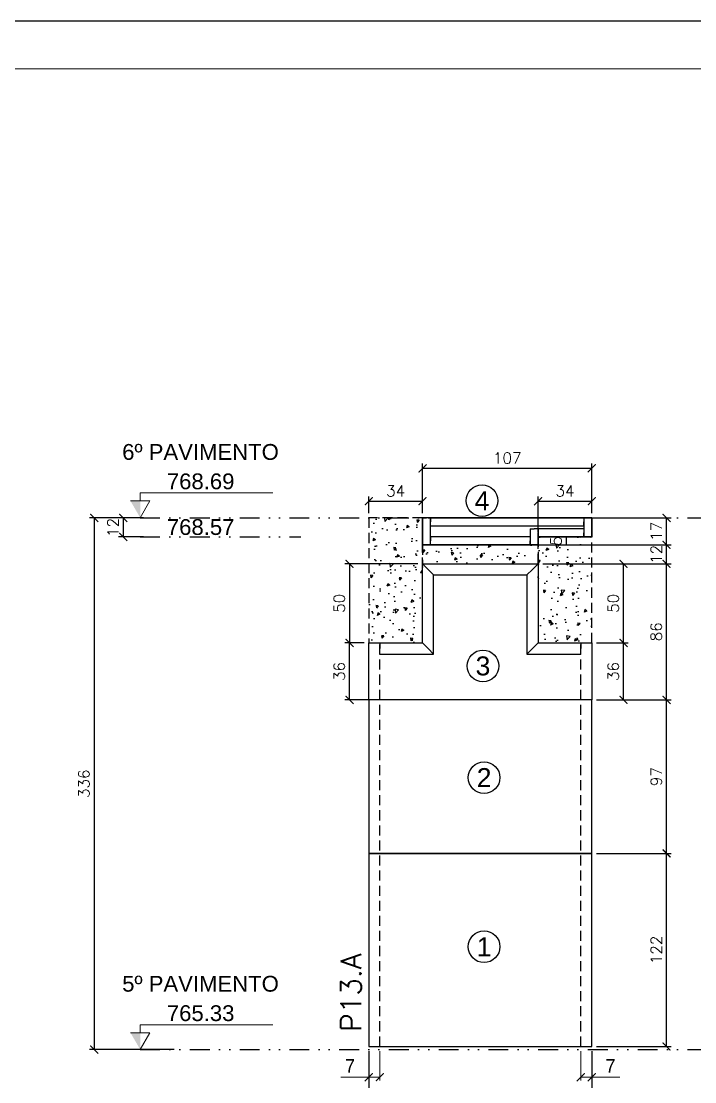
# Model space of a CAD drawing. Extents: x -23436 to 4767, y -4131 to 9755.
# Drawn here: x -18666 to -18240, y 3312 to 3982 of the extents above; entities that cross this region are included whole.
import ezdxf
from ezdxf.enums import TextEntityAlignment as Align

# ---------------------------------------------------------------- set-up
doc = ezdxf.new("R2010")
doc.units = 0
doc.header["$PDMODE"] = 2
doc.header["$PDSIZE"] = 10
doc.linetypes.add('DIVIDE2', pattern=[0.625, 0.25, -0.125, 0, -0.125, 0, -0.125])
doc.linetypes.add('HIDDEN', pattern=[9.525, 6.35, -3.175])
doc.layers.get('0').update_dxf_attribs({"lineweight": 13})
doc.layers.get('Defpoints').update_dxf_attribs({"lineweight": 13})
for name, color, linetype in [('Concreto', 250, 'HIDDEN'), ('Cota', 4, 'Continuous'), ('MB Logo', 254, 'Continuous'), ('Nível', 160, 'Continuous'), ('Painéis', 30, 'Continuous'), ('Romaneio', 10, 'Continuous'), ('Sarr 7x7', 104, 'Continuous'), ('Sarrafo de Pressão', 42, 'HIDDEN'), ('Texto Nível', 251, 'Continuous')]:
    doc.layers.add(name, color=color, linetype=linetype)
for name, color, linetype, lineweight in [('FOLHA MB', 7, 'Continuous', 13), ('Sarr 2.2x7', 40, 'Continuous', 9), ('Texto Seção', 7, 'Continuous', 15)]:
    doc.layers.add(name, color=color, linetype=linetype, lineweight=lineweight)
doc.layers.add('Laje_Perimetro', color=7, linetype='Continuous', plot=False)
doc.styles.add('ARIAL', font='arial.ttf', dxfattribs={"oblique": 15, "height": 25})
doc.styles.add('REGUA-120', font='ROMANS.shx', dxfattribs={"height": 15})
doc.styles.add('ROMANS', font='romans.shx')
doc.styles.add('ROMAS860', font='ROMAS860.SHX')
doc.dimstyles.new('cotas', dxfattribs={"dimtxt": 8.5, "dimasz": 5, "dimexe": 2, "dimexo": 3, "dimgap": 3, "dimtad": 1, "dimdec": 1, "dimzin": 9, "dimdsep": 46, "dimtxsty": 'ROMAS860', "dimblk": 'ARCHTICK', "dimcen": 0, "dimclrd": 4, "dimclre": 4, "dimclrt": 1, "dimadec": 0, "dimazin": 2, "dimtfac": 1, "dimtdec": 1, "dimtix": 1, "dimtmove": 0, "dimatfit": 2, "dimldrblk": 'OBLIQUE', "dimfxl": 0, "dimtolj": 1, "dimtzin": 0, "dimlwd": 13, "dimlwe": 13, "dimarcsym": 0})
doc.dimstyles.new('PAINEL', dxfattribs={"dimtxt": 7, "dimasz": 5, "dimexe": 3, "dimexo": 3, "dimgap": 3, "dimtad": 1, "dimdec": 1, "dimzin": 12, "dimdsep": 46, "dimtxsty": 'ROMANS', "dimblk": 'ARCHTICK', "dimcen": 0, "dimclrd": 4, "dimclre": 4, "dimclrt": 1, "dimadec": 1, "dimazin": 3, "dimtfac": 1, "dimtdec": 1, "dimtmove": 0, "dimatfit": 3, "dimldrblk": 'OBLIQUE', "dimfxl": 0, "dimtolj": 1, "dimtzin": 12, "dimarcsym": 0})
pattern_1 = [(230, (1585, -9e-13), (-18.218467, 1.593909), [1.905, -20.955]), (175, (1585, -9e-13), (3.524342, -19.105685), [1.524, -16.764058]), (280.45144, (1583.482, 0.133), (-14.694125, -17.511775), [1.619001, -17.809024]), (226.1842, (1585, -5.08), (-27.107904, 4.204233), [2.8575, -31.4325]), (276.63556, (1582.74, -4.73), (-23.740413, -24.742612), [2.428502, -26.71356]), (171.18415, (1585, -5.08), (-23.740413, -24.742612), [2.285997, -25.145973]), (201, (1582.46, -3.81), (-15.161439, 10.22652), [1.905, -20.955]), (146, (1582.46, -3.81), (-6.180203, -18.418797), [1.524, -16.764]), (251.451445, (1581.197, -2.958), (-21.341642, -8.192277), [1.619001, -17.808994]), (217.5, (1585, -9e-13), (-0.3088603, -8.4555039), [0, -16.5608, 0, -17.018, 0, -16.8275]), (187.5, (1585, -9e-13), (-6.6819663, -10.0180575), [0, -9.7028, 0, -16.1798, 0, -6.4135]), (147.5, (1590.664, -9e-13), (-13.5590595, 0.5728744), [0, -6.35, 0, -19.812, 0, -26.289]), (137.5, (1593.204, -9e-13), (-14.812918, -2.542649), [0, -8.255, 0, -13.1572, 0, -18.669])]

# ---------------------------------------------------------------- blocks, each defined once
blk = doc.blocks.new('A$C169d8357')
at = {"layer": 'FOLHA MB', "color": 1}
for points in [[(0, 1199.94), (0, 149.94), (1485.02, 149.94), (1485.02, 1199.94)], [(70, 1169.94), (70, 179.94), (1455.02, 179.94), (1455.02, 1169.94)]]:
    blk.add_lwpolyline(points, close=True, dxfattribs=at)
blk = doc.blocks.new('_ArchTick')
at = {"color": 0, "linetype": 'ByBlock', "const_width": 0.15}
blk.add_lwpolyline([(-0.5, -0.5), (0.5, 0.5)], dxfattribs=at)
blk = doc.blocks.new('*D277')
at = {"layer": 'Cota', "color": 4, "lineweight": -2, "transparency": 16777216}
for p, q in [((-18593.35, 3668.37), (-18622.4, 3668.37)), ((-18619.4, 3668.37), (-18619.4, 3332.37)), ((-18568.86, 3332.37), (-18622.4, 3332.37))]:
    blk.add_line(p, q, dxfattribs=at)
at = {"layer": 'Defpoints', "color": 0, "transparency": 16777216}
for p in [(-18590.35, 3668.37), (-18619.4, 3332.37), (-18565.86, 3332.37)]:
    blk.add_point(p, dxfattribs=at)
at = {"layer": 'Cota', "color": 4, "lineweight": -2, "transparency": 16777216, "xscale": 5, "yscale": 5, "zscale": 5}
for p, rotation in [((-18619.4, 3668.37), 90), ((-18619.4, 3332.37), 270)]:
    blk.add_blockref('_ArchTick', p, dxfattribs=dict(at, rotation=rotation))
at = {"layer": 'Cota', "color": 1, "transparency": 16777216, "insert": (-18625.9, 3500.37), "char_height": 7, "attachment_point": 5, "rotation": 90, "style": 'ROMANS'}
blk.add_mtext('\\A1;336', dxfattribs=at)
blk = doc.blocks.new('_OBLIQUE')
at = {"color": 0, "linetype": 'ByBlock', "lineweight": -2}
for p, q in [((0, 0), (-1, 0)), ((-0.5, -0.5), (0.5, 0.5))]:
    blk.add_line(p, q, dxfattribs=at)
blk = doc.blocks.new('*D278')
at = {"layer": 'Cota', "color": 4, "lineweight": -2, "transparency": 16777216}
for p, q in [((-18588.35, 3668.37), (-18604.12, 3668.37)), ((-18601.12, 3668.37), (-18601.12, 3656.37)), ((-18588.35, 3656.37), (-18604.12, 3656.37))]:
    blk.add_line(p, q, dxfattribs=at)
at = {"layer": 'Defpoints', "color": 0, "transparency": 16777216}
for p in [(-18585.35, 3668.37), (-18601.12, 3656.37), (-18585.35, 3656.37)]:
    blk.add_point(p, dxfattribs=at)
at = {"layer": 'Cota', "color": 4, "lineweight": -2, "transparency": 16777216, "xscale": 5, "yscale": 5, "zscale": 5}
for p, rotation in [((-18601.12, 3668.37), 90), ((-18601.12, 3656.37), 270)]:
    blk.add_blockref('_ArchTick', p, dxfattribs=dict(at, rotation=rotation))
at = {"layer": 'Cota', "color": 1, "transparency": 16777216, "insert": (-18607.62, 3662.37), "char_height": 7, "attachment_point": 5, "rotation": 90, "style": 'ROMANS'}
blk.add_mtext('\\A1;12', dxfattribs=at)
blk = doc.blocks.new('*D279')
at = {"layer": 'Cota', "color": 4, "lineweight": -2, "transparency": 16777216}
for p, q in [((-18301.87, 3456.37), (-18254.63, 3456.37)), ((-18257.63, 3334.37), (-18257.63, 3456.37)), ((-18301.87, 3334.37), (-18254.63, 3334.37))]:
    blk.add_line(p, q, dxfattribs=at)
at = {"layer": 'Defpoints', "color": 0, "transparency": 16777216}
for p in [(-18304.87, 3456.37), (-18257.63, 3456.37), (-18304.87, 3334.37)]:
    blk.add_point(p, dxfattribs=at)
at = {"layer": 'Cota', "color": 4, "lineweight": -2, "transparency": 16777216, "xscale": 5, "yscale": 5, "zscale": 5}
for p, rotation in [((-18257.63, 3456.37), 90), ((-18257.63, 3334.37), 270)]:
    blk.add_blockref('_ArchTick', p, dxfattribs=dict(at, rotation=rotation))
at = {"layer": 'Cota', "color": 1, "transparency": 16777216, "insert": (-18264.13, 3395.37), "char_height": 7, "attachment_point": 5, "rotation": 90, "style": 'ROMANS'}
blk.add_mtext('\\A1;122', dxfattribs=at)
blk = doc.blocks.new('*D280')
at = {"layer": 'Cota', "color": 4, "lineweight": -2, "transparency": 16777216}
for p, q in [((-18301.87, 3553.37), (-18254.63, 3553.37)), ((-18257.63, 3456.37), (-18257.63, 3553.37)), ((-18301.87, 3456.37), (-18254.63, 3456.37))]:
    blk.add_line(p, q, dxfattribs=at)
at = {"layer": 'Defpoints', "color": 0, "transparency": 16777216}
for p in [(-18304.87, 3553.37), (-18257.63, 3553.37), (-18304.87, 3456.37)]:
    blk.add_point(p, dxfattribs=at)
at = {"layer": 'Cota', "color": 4, "lineweight": -2, "transparency": 16777216, "xscale": 5, "yscale": 5, "zscale": 5}
for p, rotation in [((-18257.63, 3553.37), 90), ((-18257.63, 3456.37), 270)]:
    blk.add_blockref('_ArchTick', p, dxfattribs=dict(at, rotation=rotation))
at = {"layer": 'Cota', "color": 1, "transparency": 16777216, "insert": (-18264.13, 3504.87), "char_height": 7, "attachment_point": 5, "rotation": 90, "style": 'ROMANS'}
blk.add_mtext('\\A1;97', dxfattribs=at)
blk = doc.blocks.new('*D281')
at = {"layer": 'Cota', "color": 4, "lineweight": 13, "transparency": 16777216}
for p, q in [((-18311.87, 3331.37), (-18311.87, 3312.89)), ((-18304.87, 3331.37), (-18304.87, 3312.89)), ((-18311.87, 3314.89), (-18304.87, 3314.89)), ((-18304.87, 3314.89), (-18287.21, 3314.89))]:
    blk.add_line(p, q, dxfattribs=at)
at = {"layer": 'Defpoints', "color": 0, "transparency": 16777216}
for p in [(-18311.87, 3334.37), (-18304.87, 3334.37), (-18304.87, 3314.89)]:
    blk.add_point(p, dxfattribs=at)
at = {"layer": 'Cota', "color": 4, "lineweight": 13, "transparency": 16777216, "xscale": 5, "yscale": 5, "zscale": 5, "rotation": 180}
blk.add_blockref('_ArchTick', (-18311.87, 3314.89), dxfattribs=at)
at = {"layer": 'Cota', "color": 4, "lineweight": 13, "transparency": 16777216, "xscale": 5, "yscale": 5, "zscale": 5}
blk.add_blockref('_ArchTick', (-18304.87, 3314.89), dxfattribs=at)
at = {"layer": 'Cota', "color": 1, "transparency": 16777216, "insert": (-18293.04, 3322.14), "char_height": 8.5, "attachment_point": 5, "style": 'ROMAS860'}
blk.add_mtext('\\A1;7', dxfattribs=at)
blk = doc.blocks.new('*D282')
at = {"layer": 'Cota', "color": 4, "lineweight": -2, "transparency": 16777216}
for p, q in [((-18445.87, 3331.37), (-18445.87, 3277.19)), ((-18304.87, 3331.37), (-18304.87, 3277.19)), ((-18445.87, 3280.19), (-18304.87, 3280.19))]:
    blk.add_line(p, q, dxfattribs=at)
at = {"layer": 'Defpoints', "color": 0, "transparency": 16777216}
for p in [(-18445.87, 3334.37), (-18304.87, 3334.37), (-18304.87, 3280.19)]:
    blk.add_point(p, dxfattribs=at)
at = {"layer": 'Cota', "color": 4, "lineweight": -2, "transparency": 16777216, "xscale": 5, "yscale": 5, "zscale": 5, "rotation": 180}
blk.add_blockref('_ArchTick', (-18445.87, 3280.19), dxfattribs=at)
at = {"layer": 'Cota', "color": 4, "lineweight": -2, "transparency": 16777216, "xscale": 5, "yscale": 5, "zscale": 5}
blk.add_blockref('_ArchTick', (-18304.87, 3280.19), dxfattribs=at)
at = {"layer": 'Cota', "color": 1, "transparency": 16777216, "insert": (-18375.37, 3286.69), "char_height": 7, "attachment_point": 5, "style": 'ROMANS'}
blk.add_mtext('\\A1;141', dxfattribs=at)
blk = doc.blocks.new('*D283')
at = {"layer": 'Cota', "color": 4, "lineweight": 13, "transparency": 16777216}
for p, q in [((-18445.87, 3331.37), (-18445.87, 3312.89)), ((-18438.87, 3331.37), (-18438.87, 3312.89)), ((-18445.87, 3314.89), (-18463.54, 3314.89)), ((-18438.87, 3314.89), (-18445.87, 3314.89))]:
    blk.add_line(p, q, dxfattribs=at)
at = {"layer": 'Defpoints', "color": 0, "transparency": 16777216}
for p in [(-18445.87, 3334.37), (-18438.87, 3334.37), (-18445.87, 3314.89)]:
    blk.add_point(p, dxfattribs=at)
at = {"layer": 'Cota', "color": 4, "lineweight": 13, "transparency": 16777216, "xscale": 5, "yscale": 5, "zscale": 5, "rotation": 180}
blk.add_blockref('_ArchTick', (-18445.87, 3314.89), dxfattribs=at)
at = {"layer": 'Cota', "color": 4, "lineweight": 13, "transparency": 16777216, "xscale": 5, "yscale": 5, "zscale": 5}
blk.add_blockref('_ArchTick', (-18438.87, 3314.89), dxfattribs=at)
at = {"layer": 'Cota', "color": 1, "transparency": 16777216, "insert": (-18457.71, 3322.14), "char_height": 8.5, "attachment_point": 5, "style": 'ROMAS860'}
blk.add_mtext('\\A1;7', dxfattribs=at)
blk = doc.blocks.new('*D291')
at = {"layer": 'Cota', "color": 4, "lineweight": -2, "transparency": 16777216}
for p, q in [((-18335.87, 3639.37), (-18254.63, 3639.37)), ((-18257.63, 3553.37), (-18257.63, 3639.37)), ((-18301.87, 3553.37), (-18254.63, 3553.37))]:
    blk.add_line(p, q, dxfattribs=at)
at = {"layer": 'Defpoints', "color": 0, "transparency": 16777216}
for p in [(-18338.87, 3639.37), (-18257.63, 3639.37), (-18304.87, 3553.37)]:
    blk.add_point(p, dxfattribs=at)
at = {"layer": 'Cota', "color": 4, "lineweight": -2, "transparency": 16777216, "xscale": 5, "yscale": 5, "zscale": 5}
for p, rotation in [((-18257.63, 3639.37), 90), ((-18257.63, 3553.37), 270)]:
    blk.add_blockref('_ArchTick', p, dxfattribs=dict(at, rotation=rotation))
at = {"layer": 'Cota', "color": 1, "transparency": 16777216, "insert": (-18264.13, 3596.37), "char_height": 7, "attachment_point": 5, "rotation": 90, "style": 'ROMANS'}
blk.add_mtext('\\A1;86', dxfattribs=at)
blk = doc.blocks.new('*D292')
at = {"layer": 'Cota', "color": 4, "lineweight": -2, "transparency": 16777216}
for p, q in [((-18335.87, 3656.37), (-18318.01, 3656.37)), ((-18321.01, 3656.37), (-18321.01, 3651.37)), ((-18335.87, 3651.37), (-18318.01, 3651.37))]:
    blk.add_line(p, q, dxfattribs=at)
at = {"layer": 'Defpoints', "color": 0, "transparency": 16777216}
for p in [(-18338.87, 3656.37), (-18338.87, 3651.37), (-18321.01, 3651.37)]:
    blk.add_point(p, dxfattribs=at)
at = {"layer": 'Cota', "color": 1, "transparency": 16777216, "insert": (-18327.51, 3653.87), "char_height": 7, "attachment_point": 5, "rotation": 90, "style": 'ROMANS'}
blk.add_mtext('\\A1;5', dxfattribs=at)
blk = doc.blocks.new('*D293')
at = {"layer": 'Cota', "color": 4, "lineweight": -2, "transparency": 16777216}
for p, q in [((-18338.87, 3659.37), (-18338.87, 3681.94)), ((-18304.87, 3671.37), (-18304.87, 3681.94)), ((-18338.87, 3678.94), (-18304.87, 3678.94))]:
    blk.add_line(p, q, dxfattribs=at)
at = {"layer": 'Defpoints', "color": 0, "transparency": 16777216}
for p in [(-18304.87, 3678.94), (-18304.87, 3668.37), (-18338.87, 3656.37)]:
    blk.add_point(p, dxfattribs=at)
at = {"layer": 'Cota', "color": 4, "lineweight": -2, "transparency": 16777216, "xscale": 5, "yscale": 5, "zscale": 5, "rotation": 180}
blk.add_blockref('_ArchTick', (-18338.87, 3678.94), dxfattribs=at)
at = {"layer": 'Cota', "color": 4, "lineweight": -2, "transparency": 16777216, "xscale": 5, "yscale": 5, "zscale": 5}
blk.add_blockref('_ArchTick', (-18304.87, 3678.94), dxfattribs=at)
at = {"layer": 'Cota', "color": 1, "transparency": 16777216, "insert": (-18321.87, 3685.44), "char_height": 7, "attachment_point": 5, "style": 'ROMANS'}
blk.add_mtext('\\A1;34', dxfattribs=at)
blk = doc.blocks.new('*D294')
at = {"layer": 'Cota', "color": 4, "lineweight": -2, "transparency": 16777216}
for p, q in [((-18301.87, 3668.37), (-18254.63, 3668.37)), ((-18257.63, 3651.37), (-18257.63, 3668.37)), ((-18338.37, 3651.37), (-18254.63, 3651.37))]:
    blk.add_line(p, q, dxfattribs=at)
at = {"layer": 'Defpoints', "color": 0, "transparency": 16777216}
for p in [(-18304.87, 3668.37), (-18257.63, 3668.37), (-18341.37, 3651.37)]:
    blk.add_point(p, dxfattribs=at)
at = {"layer": 'Cota', "color": 4, "lineweight": -2, "transparency": 16777216, "xscale": 5, "yscale": 5, "zscale": 5}
for p, rotation in [((-18257.63, 3668.37), 90), ((-18257.63, 3651.37), 270)]:
    blk.add_blockref('_ArchTick', p, dxfattribs=dict(at, rotation=rotation))
at = {"layer": 'Cota', "color": 1, "transparency": 16777216, "insert": (-18264.13, 3659.87), "char_height": 7, "attachment_point": 5, "rotation": 90, "style": 'ROMANS'}
blk.add_mtext('\\A1;17', dxfattribs=at)
blk = doc.blocks.new('*D295')
at = {"layer": 'Cota', "color": 4, "lineweight": -2, "transparency": 16777216}
for p, q in [((-18335.87, 3651.37), (-18254.63, 3651.37)), ((-18257.63, 3639.37), (-18257.63, 3651.37)), ((-18335.87, 3639.37), (-18254.63, 3639.37))]:
    blk.add_line(p, q, dxfattribs=at)
at = {"layer": 'Defpoints', "color": 0, "transparency": 16777216}
for p in [(-18338.87, 3651.37), (-18257.63, 3651.37), (-18338.87, 3639.37)]:
    blk.add_point(p, dxfattribs=at)
at = {"layer": 'Cota', "color": 4, "lineweight": -2, "transparency": 16777216, "xscale": 5, "yscale": 5, "zscale": 5}
for p, rotation in [((-18257.63, 3651.37), 90), ((-18257.63, 3639.37), 270)]:
    blk.add_blockref('_ArchTick', p, dxfattribs=dict(at, rotation=rotation))
at = {"layer": 'Cota', "color": 1, "transparency": 16777216, "insert": (-18264.13, 3645.37), "char_height": 7, "attachment_point": 5, "rotation": 90, "style": 'ROMANS'}
blk.add_mtext('\\A1;12', dxfattribs=at)
blk = doc.blocks.new('*D296')
at = {"layer": 'Cota', "color": 4, "lineweight": -2, "transparency": 16777216}
for p, q in [((-18335.87, 3639.37), (-18281.84, 3639.37)), ((-18284.84, 3589.37), (-18284.84, 3639.37)), ((-18301.87, 3589.37), (-18281.84, 3589.37))]:
    blk.add_line(p, q, dxfattribs=at)
at = {"layer": 'Defpoints', "color": 0, "transparency": 16777216}
for p in [(-18338.87, 3639.37), (-18284.84, 3639.37), (-18304.87, 3589.37)]:
    blk.add_point(p, dxfattribs=at)
at = {"layer": 'Cota', "color": 4, "lineweight": -2, "transparency": 16777216, "xscale": 5, "yscale": 5, "zscale": 5}
for p, rotation in [((-18284.84, 3639.37), 90), ((-18284.84, 3589.37), 270)]:
    blk.add_blockref('_ArchTick', p, dxfattribs=dict(at, rotation=rotation))
at = {"layer": 'Cota', "color": 1, "transparency": 16777216, "insert": (-18291.34, 3614.37), "char_height": 7, "attachment_point": 5, "rotation": 90, "style": 'ROMANS'}
blk.add_mtext('\\A1;50', dxfattribs=at)
blk = doc.blocks.new('*D297')
at = {"layer": 'Cota', "color": 4, "lineweight": -2, "transparency": 16777216}
for p, q in [((-18411.87, 3671.37), (-18411.87, 3702.71)), ((-18411.87, 3699.71), (-18304.87, 3699.71)), ((-18304.87, 3671.37), (-18304.87, 3702.71))]:
    blk.add_line(p, q, dxfattribs=at)
at = {"layer": 'Defpoints', "color": 0, "transparency": 16777216}
for p in [(-18304.87, 3699.71), (-18411.87, 3668.37), (-18304.87, 3668.37)]:
    blk.add_point(p, dxfattribs=at)
at = {"layer": 'Cota', "color": 4, "lineweight": -2, "transparency": 16777216, "xscale": 5, "yscale": 5, "zscale": 5, "rotation": 180}
blk.add_blockref('_ArchTick', (-18411.87, 3699.71), dxfattribs=at)
at = {"layer": 'Cota', "color": 4, "lineweight": -2, "transparency": 16777216, "xscale": 5, "yscale": 5, "zscale": 5}
blk.add_blockref('_ArchTick', (-18304.87, 3699.71), dxfattribs=at)
at = {"layer": 'Cota', "color": 1, "transparency": 16777216, "insert": (-18358.37, 3706.21), "char_height": 7, "attachment_point": 5, "style": 'ROMANS'}
blk.add_mtext('\\A1;107', dxfattribs=at)
blk = doc.blocks.new('*D298')
at = {"layer": 'Cota', "color": 4, "lineweight": -2, "transparency": 16777216}
for p, q in [((-18445.87, 3671.37), (-18445.87, 3681.94)), ((-18411.87, 3671.37), (-18411.87, 3681.94)), ((-18445.87, 3678.94), (-18411.87, 3678.94))]:
    blk.add_line(p, q, dxfattribs=at)
at = {"layer": 'Defpoints', "color": 0, "transparency": 16777216}
for p in [(-18411.87, 3678.94), (-18445.87, 3668.37), (-18411.87, 3668.37)]:
    blk.add_point(p, dxfattribs=at)
at = {"layer": 'Cota', "color": 4, "lineweight": -2, "transparency": 16777216, "xscale": 5, "yscale": 5, "zscale": 5, "rotation": 180}
blk.add_blockref('_ArchTick', (-18445.87, 3678.94), dxfattribs=at)
at = {"layer": 'Cota', "color": 4, "lineweight": -2, "transparency": 16777216, "xscale": 5, "yscale": 5, "zscale": 5}
blk.add_blockref('_ArchTick', (-18411.87, 3678.94), dxfattribs=at)
at = {"layer": 'Cota', "color": 1, "transparency": 16777216, "insert": (-18428.87, 3685.44), "char_height": 7, "attachment_point": 5, "style": 'ROMANS'}
blk.add_mtext('\\A1;34', dxfattribs=at)
blk = doc.blocks.new('*D299')
at = {"layer": 'Cota', "color": 4, "lineweight": -2, "transparency": 16777216}
for p, q in [((-18414.87, 3639.37), (-18461.02, 3639.37)), ((-18458.02, 3639.37), (-18458.02, 3589.37)), ((-18448.87, 3589.37), (-18461.02, 3589.37))]:
    blk.add_line(p, q, dxfattribs=at)
at = {"layer": 'Defpoints', "color": 0, "transparency": 16777216}
for p in [(-18411.87, 3639.37), (-18458.02, 3589.37), (-18445.87, 3589.37)]:
    blk.add_point(p, dxfattribs=at)
at = {"layer": 'Cota', "color": 4, "lineweight": -2, "transparency": 16777216, "xscale": 5, "yscale": 5, "zscale": 5}
for p, rotation in [((-18458.02, 3639.37), 90), ((-18458.02, 3589.37), 270)]:
    blk.add_blockref('_ArchTick', p, dxfattribs=dict(at, rotation=rotation))
at = {"layer": 'Cota', "color": 1, "transparency": 16777216, "insert": (-18464.52, 3614.37), "char_height": 7, "attachment_point": 5, "rotation": 90, "style": 'ROMANS'}
blk.add_mtext('\\A1;50', dxfattribs=at)
blk = doc.blocks.new('*D300')
at = {"layer": 'Cota', "color": 4, "lineweight": -2, "transparency": 16777216}
for p, q in [((-18448.87, 3589.37), (-18461.02, 3589.37)), ((-18458.02, 3553.37), (-18458.02, 3589.37)), ((-18441.87, 3553.37), (-18461.02, 3553.37))]:
    blk.add_line(p, q, dxfattribs=at)
at = {"layer": 'Defpoints', "color": 0, "transparency": 16777216}
for p in [(-18458.02, 3589.37), (-18445.87, 3589.37), (-18438.87, 3553.37)]:
    blk.add_point(p, dxfattribs=at)
at = {"layer": 'Cota', "color": 4, "lineweight": -2, "transparency": 16777216, "xscale": 5, "yscale": 5, "zscale": 5}
for p, rotation in [((-18458.02, 3589.37), 90), ((-18458.02, 3553.37), 270)]:
    blk.add_blockref('_ArchTick', p, dxfattribs=dict(at, rotation=rotation))
at = {"layer": 'Cota', "color": 1, "transparency": 16777216, "insert": (-18464.52, 3571.37), "char_height": 7, "attachment_point": 5, "rotation": 90, "style": 'ROMANS'}
blk.add_mtext('\\A1;36', dxfattribs=at)
blk = doc.blocks.new('*D1404')
at = {"layer": 'Cota', "color": 4, "lineweight": -2, "transparency": 16777216}
for p, q in [((-18301.87, 3589.37), (-18281.84, 3589.37)), ((-18284.84, 3553.37), (-18284.84, 3589.37)), ((-18301.87, 3553.37), (-18281.84, 3553.37))]:
    blk.add_line(p, q, dxfattribs=at)
at = {"layer": 'Defpoints', "color": 0, "transparency": 16777216}
for p in [(-18304.87, 3589.37), (-18284.84, 3589.37), (-18304.87, 3553.37)]:
    blk.add_point(p, dxfattribs=at)
at = {"layer": 'Cota', "color": 4, "lineweight": -2, "transparency": 16777216, "xscale": 5, "yscale": 5, "zscale": 5}
for p, rotation in [((-18284.84, 3589.37), 90), ((-18284.84, 3553.37), 270)]:
    blk.add_blockref('_ArchTick', p, dxfattribs=dict(at, rotation=rotation))
at = {"layer": 'Cota', "color": 1, "transparency": 16777216, "insert": (-18291.34, 3571.37), "char_height": 7, "attachment_point": 5, "rotation": 90, "style": 'ROMANS'}
blk.add_mtext('\\A1;36', dxfattribs=at)

msp = doc.modelspace()

# ---------------------------------------------------------------- hatches: boundary and pattern name
at = {"layer": 'Concreto'}
h = msp.add_hatch(dxfattribs=at)
h.set_pattern_fill('AR-CONC', color=256, scale=0.1, angle=-180)
h.set_pattern_definition(pattern_1)
h.paths.add_polyline_path([(-18445.874, 3589.37), (-18411.874, 3589.37), (-18411.874, 3668.37), (-18445.874, 3668.37)])
h = msp.add_hatch(dxfattribs=at)
h.set_pattern_fill('AR-CONC', color=256, scale=0.1, angle=-180)
h.set_pattern_definition(pattern_1)
h.paths.add_polyline_path([(-18338.874, 3589.37), (-18304.874, 3589.37), (-18304.874, 3656.37), (-18338.874, 3656.37)])
h = msp.add_hatch(dxfattribs=at)
h.set_pattern_fill('AR-CONC', color=256, scale=0.1, angle=-180)
h.set_pattern_definition(pattern_1)
h.paths.add_polyline_path([(-18338.874, 3651.37), (-18411.874, 3651.37), (-18411.874, 3639.37), (-18338.874, 3639.37)])
at = {"layer": 'Sarr 2.2x7'}
h = msp.add_hatch(color=0, dxfattribs=at)
h.dxf.hatch_style = 1
h.paths.add_polyline_path([(-18590.349, 3679.131), (-18596.518, 3679.131), (-18590.349, 3668.447)])
h = msp.add_hatch(color=0, dxfattribs=at)
h.dxf.hatch_style = 1
h.paths.add_polyline_path([(-18590.349, 3343.054), (-18596.518, 3343.054), (-18590.349, 3332.37)])

# ---------------------------------------------------------------- linework, layer by layer
at = {"color": 0}
for p, q in [((-18596.518, 3679.131), (-18584.181, 3679.131)), ((-18590.349, 3668.447), (-18584.181, 3679.131)), ((-18596.518, 3343.054), (-18584.181, 3343.054)), ((-18590.349, 3332.37), (-18584.181, 3343.054))]:
    msp.add_line(p, q, dxfattribs=at)
for points in [[(-18590.349, 3679.131), (-18590.349, 3684.141), (-18506.612, 3684.141)], [(-18590.349, 3343.054), (-18590.349, 3348.064), (-18506.612, 3348.064)]]:
    msp.add_lwpolyline(points, dxfattribs=at)
at = {"layer": 'Concreto'}
for points in [[(-18445.874, 3589.37), (-18411.874, 3589.37), (-18411.874, 3668.37), (-18445.874, 3668.37)], [(-18338.874, 3589.37), (-18304.874, 3589.37), (-18304.874, 3656.37), (-18338.874, 3656.37)], [(-18338.874, 3651.37), (-18411.874, 3651.37), (-18411.874, 3639.37), (-18338.874, 3639.37)]]:
    msp.add_lwpolyline(points, close=True, dxfattribs=at)
at = {"layer": 'Laje_Perimetro'}
msp.add_lwpolyline([(-17606.377, 3982.259), (-19091.397, 3982.259), (-19091.397, 2932.259), (-17606.377, 2932.259)], close=True, dxfattribs=at)
at = {"layer": 'Nível', "color": 3, "linetype": 'DIVIDE2', "ltscale": 50}
msp.add_line((-18590.349, 3668.37), (-17636.377, 3668.37), dxfattribs=at)
at = {"layer": 'Nível', "linetype": 'DIVIDE2', "ltscale": 50}
for p, q in [((-18590.349, 3656.37), (-18488.915, 3656.37)), ((-18590.349, 3332.37), (-17636.377, 3332.37))]:
    msp.add_line(p, q, dxfattribs=at)
at = {"layer": 'Painéis', "color": 32, "true_color": 0xcd6928}
for points in [[(-18411.874, 3668.37), (-18411.874, 3651.37), (-18338.874, 3651.37), (-18338.874, 3656.37), (-18304.874, 3656.37), (-18304.874, 3668.37)], [(-18445.874, 3553.37), (-18445.874, 3589.37), (-18411.874, 3589.37), (-18411.874, 3639.37), (-18338.874, 3639.37), (-18338.874, 3589.37), (-18304.874, 3589.37), (-18304.874, 3553.37)], [(-18445.874, 3456.37), (-18304.874, 3456.37), (-18304.874, 3553.37), (-18445.874, 3553.37)], [(-18445.874, 3334.37), (-18304.874, 3334.37), (-18304.874, 3456.37), (-18445.874, 3456.37)]]:
    msp.add_lwpolyline(points, close=True, dxfattribs=at)
at = {"layer": 'Romaneio'}
for centre in [(-18374.294, 3679.235), (-18373.678, 3574.845), (-18372.951, 3504.26), (-18372.951, 3397.365)]:
    msp.add_circle(centre, 10, dxfattribs=at)
at = {"layer": 'Sarr 7x7', "color": 50}
for p, q in [((-18411.874, 3651.37), (-18411.874, 3668.37)), ((-18411.874, 3668.37), (-18409.374, 3668.37)), ((-18406.874, 3668.37), (-18409.374, 3668.37)), ((-18406.874, 3668.37), (-18406.874, 3665.87)), ((-18406.874, 3668.37), (-18309.874, 3668.37)), ((-18406.874, 3651.37), (-18406.874, 3668.37)), ((-18309.874, 3668.37), (-18309.874, 3665.87)), ((-18309.874, 3668.37), (-18307.374, 3668.37)), ((-18309.874, 3668.37), (-18309.874, 3656.37)), ((-18304.874, 3668.37), (-18307.374, 3668.37)), ((-18304.874, 3668.37), (-18304.874, 3656.37)), ((-18406.874, 3663.37), (-18406.874, 3665.87)), ((-18406.874, 3663.37), (-18309.874, 3663.37)), ((-18343.874, 3661.37), (-18341.374, 3661.37)), ((-18343.874, 3661.37), (-18343.874, 3651.37)), ((-18338.874, 3661.37), (-18341.374, 3661.37)), ((-18309.874, 3661.37), (-18338.874, 3661.37)), ((-18338.874, 3661.37), (-18338.874, 3658.87)), ((-18338.874, 3661.37), (-18338.874, 3651.37)), ((-18309.874, 3663.37), (-18309.874, 3665.87)), ((-18309.874, 3661.37), (-18309.874, 3658.87)), ((-18343.874, 3656.37), (-18406.874, 3656.37)), ((-18406.874, 3656.37), (-18406.874, 3653.87)), ((-18406.874, 3651.37), (-18406.874, 3653.87)), ((-18343.874, 3656.37), (-18343.874, 3653.87)), ((-18343.874, 3651.37), (-18343.874, 3653.87)), ((-18338.874, 3656.37), (-18338.874, 3658.87)), ((-18309.874, 3656.37), (-18338.874, 3656.37)), ((-18309.874, 3656.37), (-18309.874, 3658.87)), ((-18309.874, 3656.37), (-18307.374, 3656.37)), ((-18304.874, 3656.37), (-18307.374, 3656.37)), ((-18411.874, 3651.37), (-18409.374, 3651.37)), ((-18406.874, 3651.37), (-18409.374, 3651.37)), ((-18343.874, 3651.37), (-18406.874, 3651.37)), ((-18343.874, 3651.37), (-18341.374, 3651.37)), ((-18338.874, 3651.37), (-18341.374, 3651.37)), ((-18411.874, 3589.37), (-18411.874, 3639.37)), ((-18411.874, 3639.37), (-18338.874, 3639.37)), ((-18411.874, 3639.37), (-18408.374, 3635.87)), ((-18338.874, 3639.37), (-18342.374, 3635.87)), ((-18338.874, 3639.37), (-18338.874, 3589.37)), ((-18404.874, 3632.37), (-18408.374, 3635.87)), ((-18345.874, 3632.37), (-18342.374, 3635.87)), ((-18404.874, 3582.37), (-18404.874, 3632.37)), ((-18404.874, 3632.37), (-18345.874, 3632.37)), ((-18345.874, 3632.37), (-18345.874, 3582.37)), ((-18438.874, 3589.37), (-18438.874, 3585.87)), ((-18438.874, 3589.37), (-18411.874, 3589.37)), ((-18438.874, 3582.37), (-18438.874, 3585.87)), ((-18411.874, 3589.37), (-18408.374, 3585.87)), ((-18404.874, 3582.37), (-18408.374, 3585.87)), ((-18345.874, 3582.37), (-18342.374, 3585.87)), ((-18338.874, 3589.37), (-18342.374, 3585.87)), ((-18338.874, 3589.37), (-18311.874, 3589.37)), ((-18311.874, 3589.37), (-18311.874, 3585.87)), ((-18311.874, 3582.37), (-18311.874, 3585.87)), ((-18438.874, 3582.37), (-18404.874, 3582.37)), ((-18345.874, 3582.37), (-18311.874, 3582.37))]:
    msp.add_line(p, q, dxfattribs=at)
at = {"layer": 'Sarrafo de Pressão'}
for p, q in [((-18438.874, 3334.37), (-18438.874, 3589.37)), ((-18311.874, 3334.37), (-18311.874, 3589.37))]:
    msp.add_line(p, q, dxfattribs=at)

# ---------------------------------------------------------------- block references
at = {"layer": 'MB Logo'}
msp.add_blockref('A$C169d8357', (-19091.397, 2782.321), dxfattribs=at)

# ---------------------------------------------------------------- texts
at = {"layer": 'Romaneio', "color": 0, "style": 'ARIAL'}
for s, p in [('4', (-18374.294, 3679.235)), ('3', (-18373.678, 3574.845)), ('2', (-18372.951, 3504.26)), ('1', (-18372.951, 3397.365))]:
    msp.add_text(s, height=12, dxfattribs=at).set_placement(p, align=Align.MIDDLE_CENTER)
at = {"layer": 'Texto Nível', "style": 'ARIAL'}
for s, p in [('6º PAVIMENTO', (-18502.725, 3705.069)), ('768.69', (-18530.787, 3686.478)), ('768.57', (-18530.787, 3657.609)), ('5º PAVIMENTO', (-18502.725, 3368.992)), ('765.33', (-18530.787, 3350.401))]:
    msp.add_text(s, height=10, dxfattribs=at).set_placement(p, align=Align.RIGHT)
at = {"layer": 'Texto Seção', "insert": (-18450.605, 3343.621), "char_height": 13, "width": 285.32988, "attachment_point": 7, "rotation": 90, "style": 'REGUA-120'}
msp.add_mtext('P13.A', dxfattribs=at)

# ---------------------------------------------------------------- dimensions: what is measured, and where the dimension line sits
at = {"layer": 'Cota'}
for base, p1, p2, picture, middle in [((-18304.874, 3699.707), (-18411.874, 3668.37), (-18304.874, 3668.37), '*D297', (-18358.374, 3706.207)), ((-18411.874, 3678.939), (-18445.874, 3668.37), (-18411.874, 3668.37), '*D298', (-18428.874, 3685.439)), ((-18304.874, 3678.939), (-18338.874, 3656.37), (-18304.874, 3668.37), '*D293', (-18321.874, 3685.439)), ((-18304.874, 3280.195), (-18445.874, 3334.37), (-18304.874, 3334.37), '*D282', (-18375.374, 3286.695))]:
    dim = msp.add_linear_dim(base=base, p1=p1, p2=p2, dimstyle='PAINEL', override={"dimarcsym": 2}, dxfattribs=at)
    dim.commit()
    dim.dimension.update_dxf_attribs({"geometry": picture, "text_midpoint": middle})
for base, p1, p2, picture, middle in [((-18619.402, 3332.37), (-18590.349, 3668.37), (-18565.861, 3332.37), '*D277', (-18625.902, 3500.37)), ((-18257.627, 3668.37), (-18341.374, 3651.37), (-18304.874, 3668.37), '*D294', (-18264.127, 3659.87)), ((-18458.016, 3589.37), (-18411.874, 3639.37), (-18445.874, 3589.37), '*D299', (-18464.516, 3614.37)), ((-18257.627, 3639.37), (-18304.874, 3553.37), (-18338.874, 3639.37), '*D291', (-18264.127, 3596.37)), ((-18284.844, 3639.37), (-18304.874, 3589.37), (-18338.874, 3639.37), '*D296', (-18291.344, 3614.37)), ((-18458.016, 3589.37), (-18438.874, 3553.37), (-18445.874, 3589.37), '*D300', (-18464.516, 3571.37))]:
    dim = msp.add_linear_dim(base=base, p1=p1, p2=p2, angle=90, dimstyle='PAINEL', override={"dimarcsym": 2}, dxfattribs=at)
    dim.commit()
    dim.dimension.update_dxf_attribs({"geometry": picture, "text_midpoint": middle})
for base, p1, p2, picture, middle in [((-18601.119, 3656.37), (-18585.355, 3668.37), (-18585.355, 3656.37), '*D278', (-18601.119, 3662.37)), ((-18321.011, 3651.37), (-18338.874, 3656.37), (-18338.874, 3651.37), '*D292', (-18321.011, 3653.87)), ((-18257.627, 3651.37), (-18338.874, 3639.37), (-18338.874, 3651.37), '*D295', (-18257.627, 3645.37))]:
    dim = msp.add_linear_dim(base=base, p1=p1, p2=p2, angle=90, dimstyle='PAINEL', override={"dimarcsym": 2}, dxfattribs=at)
    dim.commit()
    dim.dimension.update_dxf_attribs({"geometry": picture, "text_midpoint": middle, "dimtype": 160})
at = {"layer": 'Cota', "color": 2}
for base, p1, p2, picture, middle in [((-18284.844, 3589.37), (-18304.874, 3553.37), (-18304.874, 3589.37), '*D1404', (-18291.344, 3571.37)), ((-18257.627, 3553.37), (-18304.874, 3456.37), (-18304.874, 3553.37), '*D280', (-18264.127, 3504.87)), ((-18257.627, 3456.37), (-18304.874, 3334.37), (-18304.874, 3456.37), '*D279', (-18264.127, 3395.37))]:
    dim = msp.add_linear_dim(base=base, p1=p1, p2=p2, angle=90, dimstyle='PAINEL', override={"dimarcsym": 2}, dxfattribs=at)
    dim.commit()
    dim.dimension.update_dxf_attribs({"geometry": picture, "text_midpoint": middle})
at = {"layer": 'Cota'}
dim = msp.add_linear_dim(base=(-18445.874, 3314.892), p1=(-18438.874, 3334.37), p2=(-18445.874, 3334.37), dimstyle='cotas', dxfattribs=at)
dim.commit()
dim.dimension.update_dxf_attribs({"geometry": '*D283', "text_midpoint": (-18457.707, 3314.892), "dimtype": 160})
dim = msp.add_linear_dim(base=(-18304.874, 3314.892), p1=(-18311.874, 3334.37), p2=(-18304.874, 3334.37), angle=180, dimstyle='cotas', dxfattribs=at)
dim.commit()
dim.dimension.update_dxf_attribs({"geometry": '*D281', "text_midpoint": (-18293.041, 3314.892), "dimtype": 160})

doc.saveas('drawing.dxf')
